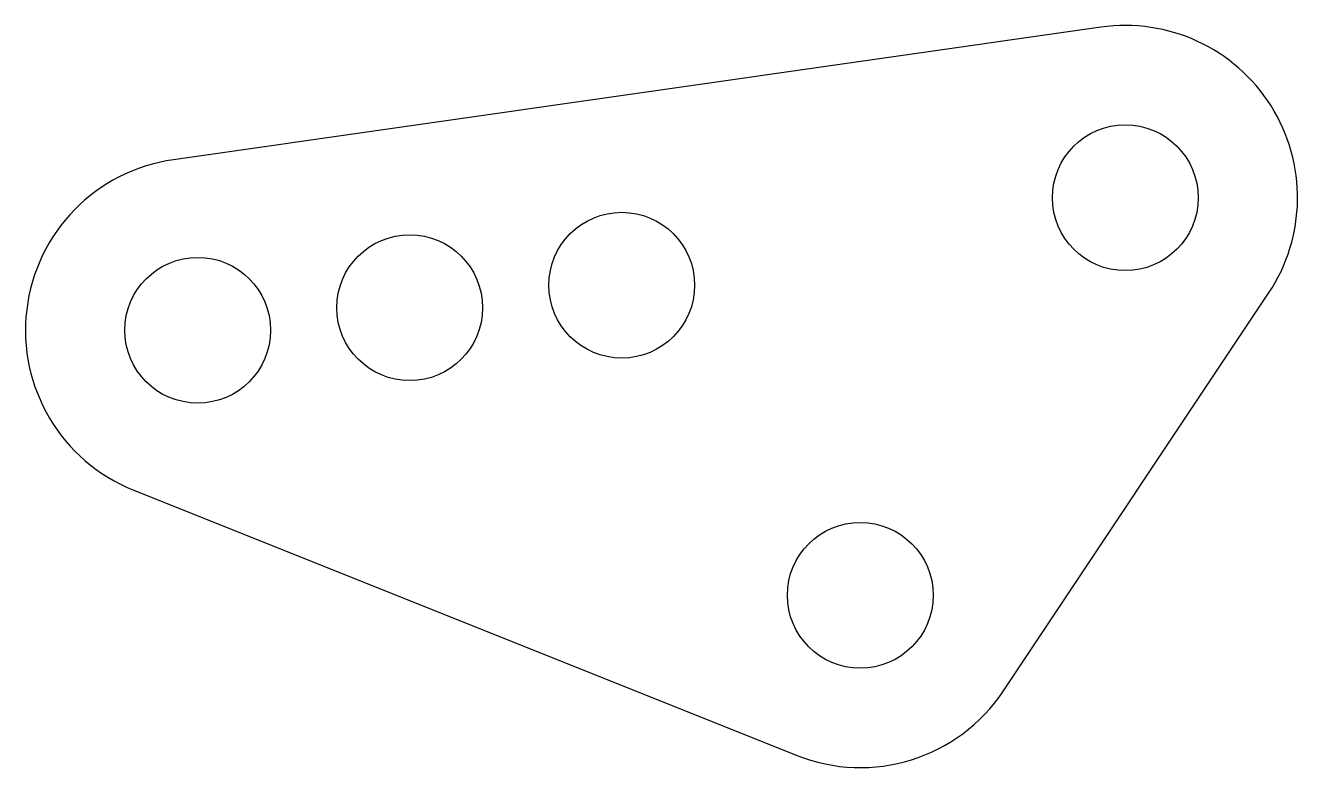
# Model space of a CAD drawing. Header units: millimetres. Extents: x -82.5 to -34.5, y -44.4 to -16.4.
import ezdxf

# ---------------------------------------------------------------- set-up
doc = ezdxf.new("R2010")
doc.units = ezdxf.units.MM
doc.layers.get('0').update_dxf_attribs({"linetype": 'CONTINUOUS'})

msp = doc.modelspace()

# ---------------------------------------------------------------- linework, layer by layer
msp.add_lwpolyline([(-76.919, -21.503, 0.767802), (-78.414, -33.973), (-53.414, -43.973, 0.354665), (-45.592, -41.543), (-35.592, -26.543, 0.648293), (-41.919, -16.503)], format="xyb", close=True)
for centre in [(-41, -22.938), (-60, -26.238), (-68, -27.088), (-76, -27.938), (-51, -37.938)]:
    msp.add_circle(centre, 2.75)

doc.saveas('drawing.dxf')
